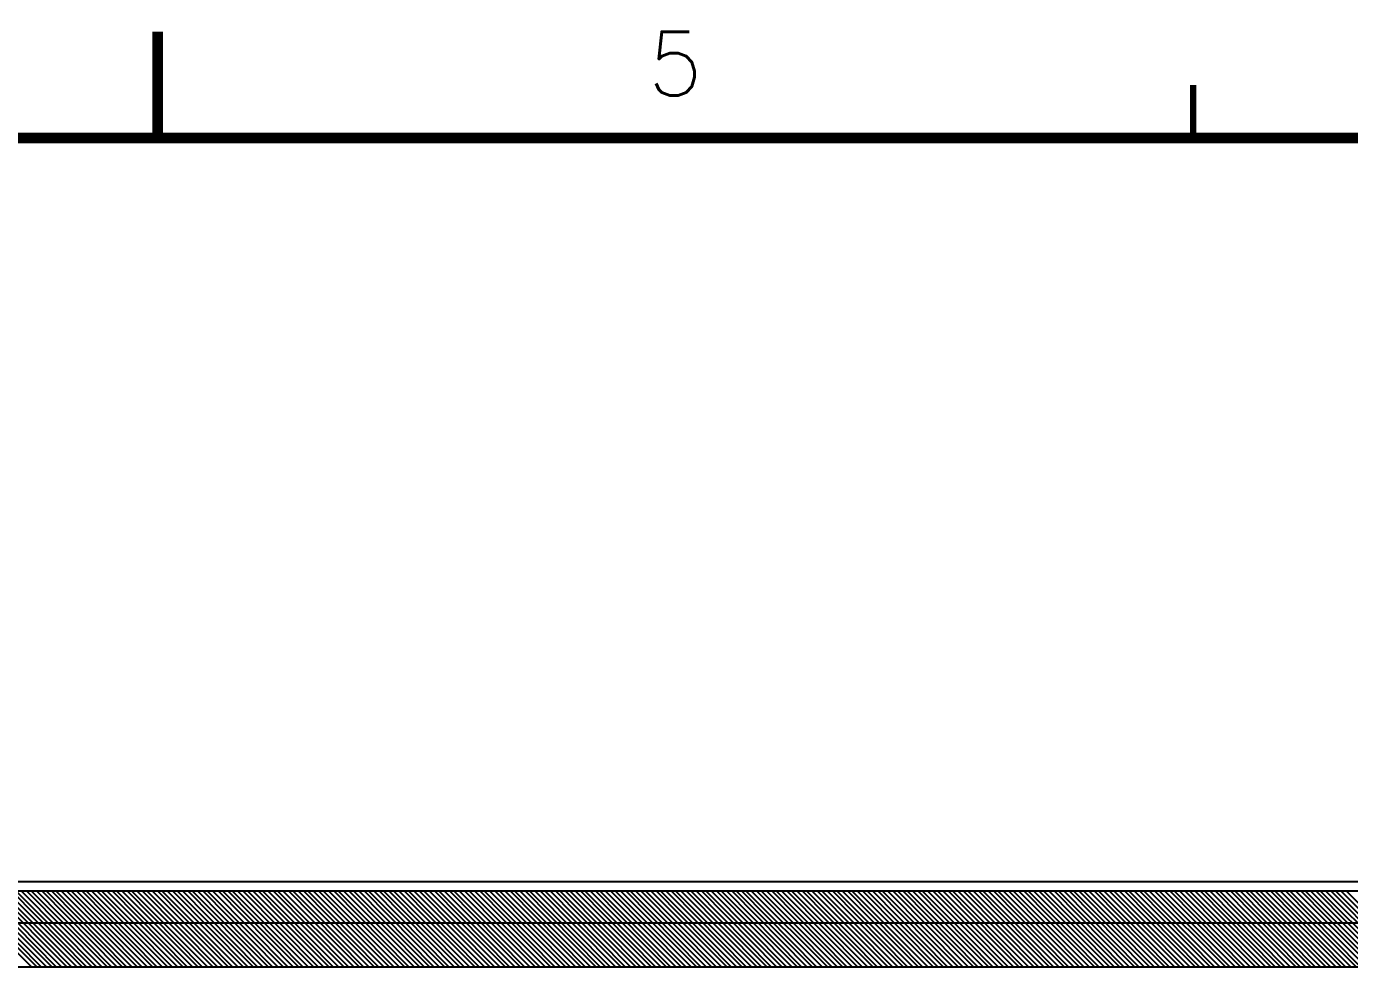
# Model space of a CAD drawing. Extents: x 295 to 953, y 10 to 290.
# Drawn here: x 680.8 to 743.1, y 245.3 to 290.2 of the extents above; entities that cross this region are included whole.
import ezdxf
from ezdxf.enums import TextEntityAlignment as Align

# ---------------------------------------------------------------- set-up
doc = ezdxf.new("R2010")
doc.units = 0
doc.header["$LTSCALE"] = 5
doc.header["$MEASUREMENT"] = 0
doc.layers.get('0').update_dxf_attribs({"linetype": 'CONTINUOUS', "lineweight": 25})
for name, color, linetype in [('ART02_PHO', 2, 'CONTINUOUS'), ('문자', 4, 'CONTINUOUS'), ('테두리', 3, 'CONTINUOUS')]:
    doc.layers.add(name, color=color, linetype=linetype)
doc.styles.get("Standard").update_dxf_attribs({"font": 'simplex.shx'})

# ---------------------------------------------------------------- blocks, each defined once
blk = doc.blocks.new('C')
at = {"layer": '테두리'}
for points, const_width in [([(210, 290), (210, 285)], 0.5), ([(258.75, 287.5), (258.75, 285)], 0.3), ([(15, 285), (15, 15), (405, 15), (405, 285), (15, 285)], 0.5)]:
    blk.add_lwpolyline(points, dxfattribs=dict(at, const_width=const_width))
at = {"layer": '문자'}
blk.add_text('5', height=3, dxfattribs=at).set_placement((234.375, 288.5), align=Align.MIDDLE)

msp = doc.modelspace()

# ---------------------------------------------------------------- linework, layer by layer
at = {"layer": 'ART02_PHO', "color": 7}
for p, q in [((509.627, 250), (868.502, 250)), ((867.999, 249.539), (509.161, 249.539)), ((681.039, 245.976), (677.476, 249.539)), ((681.29, 245.976), (677.728, 249.539)), ((681.5, 245.976), (677.979, 249.539)), ((681.751, 245.976), (678.189, 249.539)), ((682.002, 245.976), (678.44, 249.539)), ((682.212, 245.976), (678.692, 249.539)), ((682.463, 245.976), (678.901, 249.539)), ((682.715, 245.976), (679.153, 249.539)), ((682.924, 245.976), (679.404, 249.539)), ((683.176, 245.976), (679.614, 249.539)), ((683.427, 245.976), (679.865, 249.539)), ((683.637, 245.976), (680.117, 249.539)), ((683.888, 245.976), (680.326, 249.539)), ((684.098, 245.976), (680.578, 249.539)), ((684.349, 245.976), (680.829, 249.539)), ((684.601, 245.976), (681.039, 249.539)), ((684.81, 245.976), (681.29, 249.539)), ((685.062, 245.976), (681.541, 249.539)), ((685.313, 245.976), (681.751, 249.539)), ((685.523, 245.976), (682.002, 249.539)), ((685.774, 245.976), (682.212, 249.539)), ((686.026, 245.976), (682.463, 249.539)), ((686.235, 245.976), (682.715, 249.539)), ((686.487, 245.976), (682.924, 249.539)), ((686.738, 245.976), (683.176, 249.539)), ((686.948, 245.976), (683.427, 249.539)), ((687.199, 245.976), (683.637, 249.539)), ((687.451, 245.976), (683.888, 249.539)), ((687.66, 245.976), (684.14, 249.539)), ((687.912, 245.976), (684.349, 249.539)), ((688.163, 245.976), (684.601, 249.539)), ((688.373, 245.976), (684.852, 249.539)), ((688.624, 245.976), (685.062, 249.539)), ((688.876, 245.976), (685.313, 249.539)), ((689.085, 245.976), (685.565, 249.539)), ((689.337, 245.976), (685.774, 249.539)), ((689.588, 245.976), (686.026, 249.539)), ((689.798, 245.976), (686.277, 249.539)), ((690.049, 245.976), (686.487, 249.539)), ((690.301, 245.976), (686.738, 249.539)), ((690.51, 245.976), (686.99, 249.539)), ((690.762, 245.976), (687.199, 249.539)), ((691.013, 245.976), (687.451, 249.539)), ((691.223, 245.976), (687.702, 249.539)), ((691.474, 245.976), (687.912, 249.539)), ((691.684, 245.976), (688.163, 249.539)), ((691.935, 245.976), (688.415, 249.539)), ((692.187, 245.976), (688.624, 249.539)), ((692.396, 245.976), (688.876, 249.539)), ((692.648, 245.976), (689.127, 249.539)), ((692.899, 245.976), (689.337, 249.539)), ((693.109, 245.976), (689.588, 249.539)), ((693.36, 245.976), (689.84, 249.539)), ((693.612, 245.976), (690.049, 249.539)), ((693.821, 245.976), (690.301, 249.539)), ((694.073, 245.976), (690.51, 249.539)), ((694.324, 245.976), (690.762, 249.539)), ((694.534, 245.976), (691.013, 249.539)), ((694.785, 245.976), (691.223, 249.539)), ((695.036, 245.976), (691.474, 249.539)), ((695.246, 245.976), (691.726, 249.539)), ((695.497, 245.976), (691.935, 249.539)), ((695.749, 245.976), (692.187, 249.539)), ((695.959, 245.976), (692.438, 249.539)), ((696.21, 245.976), (692.648, 249.539)), ((696.461, 245.976), (692.899, 249.539)), ((696.671, 245.976), (693.151, 249.539)), ((696.922, 245.976), (693.36, 249.539)), ((697.174, 245.976), (693.612, 249.539)), ((697.383, 245.976), (693.863, 249.539)), ((697.635, 245.976), (694.073, 249.539)), ((697.886, 245.976), (694.324, 249.539)), ((698.096, 245.976), (694.575, 249.539)), ((698.347, 245.976), (694.785, 249.539)), ((698.599, 245.976), (695.036, 249.539)), ((698.808, 245.976), (695.288, 249.539)), ((699.06, 245.976), (695.497, 249.539)), ((699.311, 245.976), (695.749, 249.539)), ((699.521, 245.976), (696, 249.539)), ((699.772, 245.976), (696.21, 249.539)), ((699.982, 245.976), (696.461, 249.539)), ((700.233, 245.976), (696.713, 249.539)), ((700.485, 245.976), (696.922, 249.539)), ((700.694, 245.976), (697.174, 249.539)), ((700.946, 245.976), (697.425, 249.539)), ((701.197, 245.976), (697.635, 249.539)), ((701.407, 245.976), (697.886, 249.539)), ((701.658, 245.976), (698.096, 249.539)), ((701.91, 245.976), (698.347, 249.539)), ((702.119, 245.976), (698.599, 249.539)), ((702.371, 245.976), (698.808, 249.539)), ((702.622, 245.976), (699.06, 249.539)), ((702.832, 245.976), (699.311, 249.539)), ((703.083, 245.976), (699.521, 249.539)), ((703.335, 245.976), (699.772, 249.539)), ((703.544, 245.976), (700.024, 249.539)), ((703.796, 245.976), (700.233, 249.539)), ((704.047, 245.976), (700.485, 249.539)), ((704.257, 245.976), (700.736, 249.539)), ((704.508, 245.976), (700.946, 249.539)), ((704.76, 245.976), (701.197, 249.539)), ((704.969, 245.976), (701.449, 249.539)), ((705.221, 245.976), (701.658, 249.539)), ((705.472, 245.976), (701.91, 249.539)), ((705.682, 245.976), (702.161, 249.539)), ((705.933, 245.976), (702.371, 249.539)), ((706.185, 245.976), (702.622, 249.539)), ((706.394, 245.976), (702.874, 249.539)), ((706.646, 245.976), (703.083, 249.539)), ((706.897, 245.976), (703.335, 249.539)), ((707.107, 245.976), (703.586, 249.539)), ((707.358, 245.976), (703.796, 249.539)), ((707.609, 245.976), (704.047, 249.539)), ((707.819, 245.976), (704.299, 249.539)), ((708.07, 245.976), (704.508, 249.539)), ((708.28, 245.976), (704.76, 249.539)), ((708.532, 245.976), (705.011, 249.539)), ((708.783, 245.976), (705.221, 249.539)), ((708.993, 245.976), (705.472, 249.539)), ((709.244, 245.976), (705.724, 249.539)), ((709.495, 245.976), (705.933, 249.539)), ((709.705, 245.976), (706.185, 249.539)), ((709.956, 245.976), (706.394, 249.539)), ((710.208, 245.976), (706.646, 249.539)), ((710.417, 245.976), (706.897, 249.539)), ((710.669, 245.976), (707.107, 249.539)), ((710.92, 245.976), (707.358, 249.539)), ((711.13, 245.976), (707.609, 249.539)), ((711.381, 245.976), (707.819, 249.539)), ((711.633, 245.976), (708.07, 249.539)), ((711.842, 245.976), (708.322, 249.539)), ((712.094, 245.976), (708.532, 249.539)), ((712.345, 245.976), (708.783, 249.539)), ((712.555, 245.976), (709.034, 249.539)), ((712.806, 245.976), (709.244, 249.539)), ((713.058, 245.976), (709.495, 249.539)), ((713.267, 245.976), (709.747, 249.539)), ((713.519, 245.976), (709.956, 249.539)), ((713.77, 245.976), (710.208, 249.539)), ((713.98, 245.976), (710.459, 249.539)), ((714.231, 245.976), (710.669, 249.539)), ((714.483, 245.976), (710.92, 249.539)), ((714.692, 245.976), (711.172, 249.539)), ((714.944, 245.976), (711.381, 249.539)), ((715.195, 245.976), (711.633, 249.539)), ((715.405, 245.976), (711.884, 249.539)), ((715.656, 245.976), (712.094, 249.539)), ((715.866, 245.976), (712.345, 249.539)), ((716.117, 245.976), (712.597, 249.539)), ((716.369, 245.976), (712.806, 249.539)), ((716.578, 245.976), (713.058, 249.539)), ((716.83, 245.976), (713.309, 249.539)), ((717.081, 245.976), (713.519, 249.539)), ((717.291, 245.976), (713.77, 249.539)), ((717.542, 245.976), (714.022, 249.539)), ((717.794, 245.976), (714.231, 249.539)), ((718.003, 245.976), (714.483, 249.539)), ((718.255, 245.976), (714.692, 249.539)), ((718.506, 245.976), (714.944, 249.539)), ((718.716, 245.976), (715.195, 249.539)), ((718.967, 245.976), (715.405, 249.539)), ((719.219, 245.976), (715.656, 249.539)), ((719.428, 245.976), (715.908, 249.539)), ((719.68, 245.976), (716.117, 249.539)), ((719.931, 245.976), (716.369, 249.539)), ((720.141, 245.976), (716.62, 249.539)), ((720.392, 245.976), (716.83, 249.539)), ((720.643, 245.976), (717.081, 249.539)), ((720.853, 245.976), (717.333, 249.539)), ((721.105, 245.976), (717.542, 249.539)), ((721.356, 245.976), (717.794, 249.539)), ((721.566, 245.976), (718.045, 249.539)), ((721.817, 245.976), (718.255, 249.539)), ((722.068, 245.976), (718.506, 249.539)), ((722.278, 245.976), (718.758, 249.539)), ((722.529, 245.976), (718.967, 249.539)), ((722.781, 245.976), (719.219, 249.539)), ((722.99, 245.976), (719.47, 249.539)), ((723.242, 245.976), (719.68, 249.539)), ((723.493, 245.976), (719.931, 249.539)), ((723.703, 245.976), (720.182, 249.539)), ((723.954, 245.976), (720.392, 249.539)), ((724.164, 245.976), (720.643, 249.539)), ((724.415, 245.976), (720.895, 249.539)), ((724.667, 245.976), (721.105, 249.539)), ((724.876, 245.976), (721.356, 249.539)), ((725.128, 245.976), (721.607, 249.539)), ((725.379, 245.976), (721.817, 249.539)), ((725.589, 245.976), (722.068, 249.539)), ((725.84, 245.976), (722.278, 249.539)), ((726.092, 245.976), (722.529, 249.539)), ((726.301, 245.976), (722.781, 249.539)), ((726.553, 245.976), (722.99, 249.539)), ((726.804, 245.976), (723.242, 249.539)), ((727.014, 245.976), (723.493, 249.539)), ((727.265, 245.976), (723.703, 249.539)), ((727.517, 245.976), (723.954, 249.539)), ((727.726, 245.976), (724.206, 249.539)), ((727.978, 245.976), (724.415, 249.539)), ((728.229, 245.976), (724.667, 249.539)), ((728.439, 245.976), (724.918, 249.539)), ((728.69, 245.976), (725.128, 249.539)), ((728.942, 245.976), (725.379, 249.539)), ((729.151, 245.976), (725.631, 249.539)), ((729.403, 245.976), (725.84, 249.539)), ((729.654, 245.976), (726.092, 249.539)), ((729.864, 245.976), (726.343, 249.539)), ((730.115, 245.976), (726.553, 249.539)), ((730.367, 245.976), (726.804, 249.539)), ((730.576, 245.976), (727.056, 249.539)), ((730.828, 245.976), (727.265, 249.539)), ((731.079, 245.976), (727.517, 249.539)), ((731.289, 245.976), (727.768, 249.539)), ((731.54, 245.976), (727.978, 249.539)), ((731.792, 245.976), (728.229, 249.539)), ((732.001, 245.976), (728.481, 249.539)), ((732.253, 245.976), (728.69, 249.539)), ((732.462, 245.976), (728.942, 249.539)), ((732.714, 245.976), (729.193, 249.539)), ((732.965, 245.976), (729.403, 249.539)), ((733.175, 245.976), (729.654, 249.539)), ((733.426, 245.976), (729.906, 249.539)), ((733.678, 245.976), (730.115, 249.539)), ((733.887, 245.976), (730.367, 249.539)), ((734.139, 245.976), (730.576, 249.539)), ((734.39, 245.976), (730.828, 249.539)), ((734.6, 245.976), (731.079, 249.539)), ((734.851, 245.976), (731.289, 249.539)), ((735.102, 245.976), (731.54, 249.539)), ((735.312, 245.976), (731.792, 249.539)), ((735.563, 245.976), (732.001, 249.539)), ((735.815, 245.976), (732.253, 249.539)), ((736.024, 245.976), (732.504, 249.539)), ((736.276, 245.976), (732.714, 249.539)), ((736.527, 245.976), (732.965, 249.539)), ((736.737, 245.976), (733.216, 249.539)), ((736.988, 245.976), (733.426, 249.539)), ((737.24, 245.976), (733.678, 249.539)), ((737.449, 245.976), (733.929, 249.539)), ((737.701, 245.976), (734.139, 249.539)), ((737.952, 245.976), (734.39, 249.539)), ((738.162, 245.976), (734.641, 249.539)), ((738.413, 245.976), (734.851, 249.539)), ((738.665, 245.976), (735.102, 249.539)), ((738.874, 245.976), (735.354, 249.539)), ((739.126, 245.976), (735.563, 249.539)), ((739.377, 245.976), (735.815, 249.539)), ((739.587, 245.976), (736.066, 249.539)), ((739.838, 245.976), (736.276, 249.539)), ((740.048, 245.976), (736.527, 249.539)), ((740.299, 245.976), (736.779, 249.539)), ((740.551, 245.976), (736.988, 249.539)), ((740.76, 245.976), (737.24, 249.539)), ((741.012, 245.976), (737.491, 249.539)), ((741.263, 245.976), (737.701, 249.539)), ((741.473, 245.976), (737.952, 249.539)), ((741.724, 245.976), (738.204, 249.539)), ((741.976, 245.976), (738.413, 249.539)), ((742.185, 245.976), (738.665, 249.539)), ((742.437, 245.976), (738.874, 249.539)), ((742.688, 245.976), (739.126, 249.539)), ((742.898, 245.976), (739.377, 249.539)), ((743.149, 245.976), (739.587, 249.539)), ((743.401, 245.976), (739.838, 249.539)), ((743.61, 245.976), (740.09, 249.539)), ((743.862, 245.976), (740.299, 249.539)), ((744.113, 245.976), (740.551, 249.539)), ((744.323, 245.976), (740.802, 249.539)), ((744.574, 245.976), (741.012, 249.539)), ((744.826, 245.976), (741.263, 249.539)), ((745.035, 245.976), (741.515, 249.539)), ((745.287, 245.976), (741.724, 249.539)), ((745.538, 245.976), (741.976, 249.539)), ((745.748, 245.976), (742.227, 249.539)), ((745.999, 245.976), (742.437, 249.539)), ((746.251, 245.976), (742.688, 249.539)), ((746.46, 245.976), (742.94, 249.539)), ((862.593, 248.03), (516.458, 248.03)), ((519.35, 245.976), (856.097, 245.976))]:
    msp.add_line(p, q, dxfattribs=at)

# ---------------------------------------------------------------- block references
msp.add_blockref('C', (476.978, 0))

doc.saveas('drawing.dxf')
